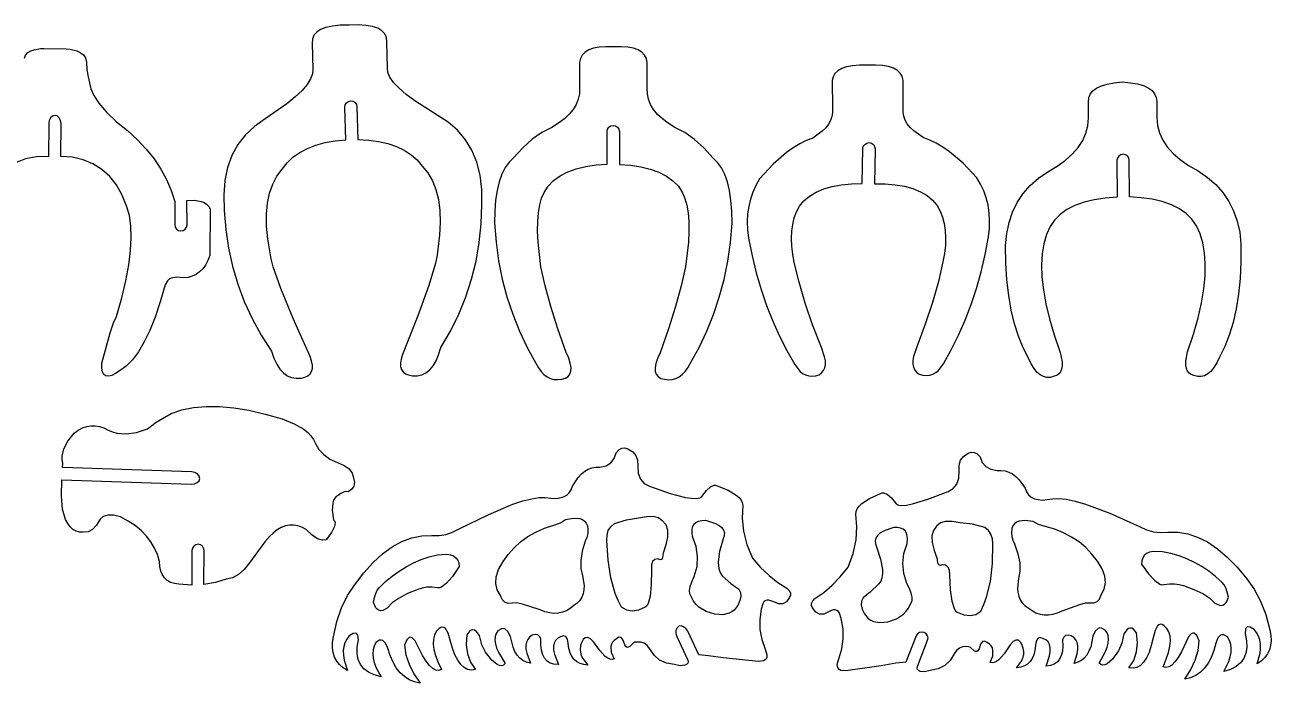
# Model space of a CAD drawing. Extents: x -2 to 290, y 2 to 291.
# Drawn here: x 114.1 to 290.3, y 196 to 289.1 of the extents above; entities that cross this region are included whole.
import ezdxf

# ---------------------------------------------------------------- set-up
doc = ezdxf.new("R2010")
doc.units = 0
doc.layers.add('IMPORT_-_LOGO_PADRAO', color=62, linetype='CONTINUOUS')

msp = doc.modelspace()

# ---------------------------------------------------------------- linework, layer by layer
at = {"layer": 'IMPORT_-_LOGO_PADRAO'}
for points in [[(159.48, 272.88), (159.34, 277.51), (159.4, 277.84), (159.59, 278.11), (159.87, 278.31), (160.2, 278.39), (160.53, 278.33), (160.8, 278.16), (160.99, 277.89), (161.07, 277.56), (161.22, 272.91), (162.71, 272.83), (164.11, 272.64), (165.43, 272.34), (166.64, 271.93), (167.73, 271.41), (168.72, 270.77), (169.57, 270.03), (170.29, 269.16), (171.09, 268.2), (171.74, 267.09), (172.24, 265.83), (172.59, 264.43), (172.79, 262.89), (172.85, 261.21), (172.75, 259.38), (172.51, 257.41), (172.42, 256.55), (172.17, 255.41), (171.22, 252.26), (169.66, 247.97), (167.49, 242.52), (167.31, 241.86), (167.22, 241.29), (167.24, 240.79), (167.37, 240.38), (167.6, 240.04), (167.93, 239.79), (168.37, 239.61), (168.91, 239.51), (169.6, 239.51), (170.24, 239.65), (170.83, 239.93), (171.36, 240.35), (171.83, 240.92), (172.25, 241.63), (172.62, 242.48), (172.92, 243.48), (174.28, 245.83), (175.46, 248.23), (176.45, 250.68), (177.27, 253.18), (177.9, 255.73), (178.36, 258.33), (178.64, 260.97), (178.73, 263.67), (178.71, 265.86), (178.47, 267.88), (178.01, 269.72), (177.33, 271.39), (176.43, 272.89), (175.3, 274.22), (173.96, 275.37), (172.39, 276.35), (169.24, 278.37), (168.01, 279.3), (167.02, 280.17), (166.26, 280.98), (165.74, 281.73), (165.45, 282.42), (165.39, 283.05), (165.31, 286.76), (165.25, 287.37), (165.02, 287.88), (164.61, 288.31), (164.03, 288.65), (163.28, 288.9), (162.35, 289.06), (161.25, 289.13), (159.97, 289.12), (158.7, 289.08), (157.6, 288.96), (156.68, 288.76), (155.94, 288.47), (155.38, 288.11), (154.99, 287.67), (154.78, 287.14), (154.74, 286.54), (154.82, 282.83), (154.79, 282.19), (154.53, 281.49), (154.04, 280.71), (153.31, 279.87), (152.36, 278.96), (151.18, 277.99), (148.12, 275.83), (146.59, 274.78), (145.3, 273.57), (144.23, 272.2), (143.39, 270.67), (142.78, 268.97), (142.4, 267.1), (142.25, 265.08), (142.32, 262.89), (142.53, 260.2), (142.92, 257.57), (143.49, 254.99), (144.23, 252.47), (145.15, 250.01), (146.25, 247.61), (147.53, 245.26), (148.99, 242.96), (149.34, 241.98), (149.74, 241.15), (150.19, 240.45), (150.68, 239.91), (151.23, 239.51), (151.83, 239.25), (152.48, 239.14), (153.17, 239.17), (153.71, 239.29), (154.14, 239.49), (154.46, 239.76), (154.67, 240.11), (154.78, 240.53), (154.78, 241.02), (154.67, 241.59), (154.46, 242.24), (152.06, 247.59), (150.32, 251.82), (149.23, 254.92), (148.94, 256.05), (148.8, 256.9), (148.48, 258.86), (148.31, 260.68), (148.29, 262.37), (148.43, 263.92), (148.72, 265.33), (149.16, 266.6), (149.76, 267.74), (150.52, 268.74), (151.2, 269.63), (152.03, 270.42), (152.99, 271.09), (154.08, 271.66), (155.28, 272.13), (156.58, 272.48), (157.99, 272.74)], [(196.44, 269.45), (196.42, 274.05), (196.49, 274.38), (196.69, 274.65), (196.98, 274.84), (197.31, 274.91), (197.64, 274.85), (197.91, 274.66), (198.09, 274.39), (198.16, 274.06), (198.18, 269.4), (199.74, 269.29), (201.2, 269.07), (202.54, 268.74), (203.76, 268.3), (204.83, 267.75), (205.74, 267.08), (206.5, 266.3), (207.08, 265.4), (207.43, 264.59), (207.7, 263.64), (207.88, 262.54), (207.98, 261.3), (207.99, 259.92), (207.92, 258.39), (207.52, 254.9), (206.91, 252.2), (206.11, 249.28), (205.11, 246.13), (203.91, 242.76), (203.56, 241.96), (203.32, 241.25), (203.22, 240.64), (203.23, 240.12), (203.37, 239.7), (203.63, 239.37), (204.02, 239.13), (204.52, 239), (205.09, 238.93), (205.63, 238.97), (206.13, 239.1), (206.6, 239.33), (207.04, 239.66), (207.45, 240.09), (207.83, 240.61), (208.18, 241.24), (209.42, 243.48), (210.52, 245.8), (211.48, 248.17), (212.29, 250.62), (212.96, 253.13), (213.48, 255.71), (213.86, 258.36), (214.1, 261.07), (214.06, 262.76), (213.94, 264.3), (213.73, 265.69), (213.43, 266.92), (213.06, 267.99), (212.59, 268.91), (212.05, 269.68), (211.41, 270.29), (210.11, 271.73), (208.78, 272.93), (207.41, 273.9), (206.02, 274.62), (205.07, 275.21), (204.24, 275.83), (203.55, 276.47), (202.99, 277.15), (202.57, 277.87), (202.28, 278.61), (202.12, 279.38), (202.1, 280.19), (202.1, 283.79), (201.98, 284.36), (201.73, 284.85), (201.34, 285.26), (200.81, 285.59), (200.14, 285.83), (199.34, 285.98), (198.4, 286.05), (197.33, 286.04), (196.25, 286.05), (195.31, 285.99), (194.51, 285.83), (193.84, 285.59), (193.31, 285.27), (192.92, 284.86), (192.66, 284.37), (192.55, 283.8), (192.54, 280.2), (192.52, 279.39), (192.36, 278.62), (192.07, 277.88), (191.64, 277.17), (191.08, 276.49), (190.39, 275.84), (189.56, 275.23), (188.6, 274.64), (187.21, 273.92), (185.85, 272.96), (184.51, 271.76), (183.2, 270.32), (182.57, 269.71), (182.02, 268.94), (181.56, 268.02), (181.18, 266.95), (180.88, 265.72), (180.67, 264.34), (180.54, 262.8), (180.5, 261.11), (180.73, 258.39), (181.1, 255.75), (181.62, 253.17), (182.28, 250.65), (183.09, 248.21), (184.04, 245.82), (185.13, 243.51), (186.37, 241.26), (186.72, 240.64), (187.1, 240.11), (187.51, 239.68), (187.95, 239.35), (188.42, 239.12), (188.92, 238.98), (189.46, 238.95), (190.02, 239.01), (190.53, 239.15), (190.92, 239.38), (191.18, 239.71), (191.32, 240.13), (191.33, 240.65), (191.23, 241.26), (191, 241.97), (190.65, 242.78), (189.46, 246.15), (188.46, 249.3), (187.66, 252.22), (187.06, 254.92), (186.67, 258.41), (186.61, 259.94), (186.62, 261.32), (186.72, 262.57), (186.9, 263.66), (187.17, 264.62), (187.52, 265.43), (188.11, 266.32), (188.87, 267.11), (189.79, 267.78), (190.86, 268.34), (192.07, 268.79), (193.41, 269.12), (194.87, 269.34)], [(234.22, 266.65), (235.74, 266.63), (237.15, 266.52), (238.46, 266.3), (239.65, 265.97), (240.72, 265.54), (241.65, 265), (242.44, 264.35), (243.07, 263.59), (243.5, 262.8), (243.83, 261.94), (244.07, 261.03), (244.22, 260.06), (244.27, 259.03), (244.24, 257.95), (244.12, 256.81), (243.9, 255.62), (243.25, 252.82), (242.41, 249.88), (241.4, 246.8), (240.2, 243.57), (239.74, 242.24), (239.65, 241.67), (239.65, 241.15), (239.74, 240.7), (239.92, 240.31), (240.19, 239.97), (240.55, 239.7), (241.07, 239.56), (241.56, 239.52), (242.03, 239.57), (242.47, 239.71), (242.88, 239.94), (243.27, 240.26), (243.98, 241.18), (245.08, 243.17), (246.1, 245.23), (247.03, 247.36), (247.87, 249.57), (248.62, 251.85), (249.28, 254.21), (249.86, 256.64), (250.35, 259.14), (250.47, 260.32), (250.5, 261.46), (250.43, 262.57), (250.27, 263.63), (250.01, 264.66), (249.66, 265.64), (249.21, 266.59), (248.67, 267.5), (246.74, 269.56), (244.83, 271.19), (243.89, 271.85), (242.96, 272.4), (242.03, 272.85), (241.11, 273.19), (239.77, 274.14), (239.26, 274.64), (238.85, 275.15), (238.55, 275.67), (238.36, 276.21), (238.27, 276.77), (238.28, 277.34), (238.26, 281.33), (238.14, 281.87), (237.87, 282.32), (237.46, 282.7), (236.9, 283.01), (236.21, 283.23), (235.36, 283.38), (234.38, 283.45), (233.25, 283.44), (232.12, 283.44), (231.13, 283.36), (230.29, 283.2), (229.6, 282.97), (229.05, 282.66), (228.64, 282.28), (228.38, 281.81), (228.26, 281.28), (228.28, 277.29), (228.3, 276.72), (228.21, 276.16), (228.02, 275.62), (227.73, 275.09), (227.33, 274.58), (226.82, 274.08), (225.49, 273.11), (224.58, 272.76), (223.65, 272.3), (222.73, 271.74), (221.79, 271.07), (219.9, 269.42), (217.99, 267.34), (217.46, 266.43), (217.02, 265.48), (216.68, 264.49), (216.44, 263.46), (216.28, 262.39), (216.23, 261.29), (216.27, 260.14), (216.4, 258.96), (216.92, 256.47), (217.52, 254.04), (218.21, 251.69), (218.98, 249.42), (219.84, 247.22), (220.79, 245.1), (221.83, 243.05), (222.96, 241.07), (223.67, 240.16), (224.07, 239.84), (224.48, 239.62), (224.92, 239.48), (225.39, 239.44), (225.88, 239.49), (226.39, 239.63), (226.75, 239.9), (227.02, 240.24), (227.2, 240.64), (227.28, 241.09), (227.28, 241.61), (227.18, 242.18), (226.71, 243.5), (225.48, 246.72), (224.43, 249.79), (223.57, 252.72), (222.88, 255.51), (222.66, 256.7), (222.52, 257.84), (222.48, 258.92), (222.52, 259.95), (222.66, 260.92), (222.89, 261.83), (223.21, 262.69), (223.63, 263.49), (224.25, 264.26), (225.04, 264.92), (225.97, 265.47), (227.04, 265.92), (228.24, 266.27), (229.55, 266.51), (230.97, 266.65), (232.48, 266.68), (232.57, 271.64), (232.64, 271.97), (232.85, 272.23), (233.14, 272.41), (233.47, 272.48), (233.8, 272.41), (234.06, 272.22), (234.24, 271.94), (234.31, 271.61)], [(268.51, 264.75), (266.83, 264.63), (265.27, 264.4), (263.85, 264.06), (262.56, 263.6), (261.42, 263.02), (260.45, 262.33), (259.65, 261.53), (259.04, 260.6), (258.52, 259.46), (258.14, 258.18), (257.91, 256.76), (257.83, 255.2), (257.89, 253.5), (258.09, 251.66), (258.44, 249.68), (258.94, 247.57), (259.63, 245.27), (260.48, 242.8), (260.73, 241.45), (260.74, 240.9), (260.66, 240.44), (260.52, 240.06), (260.29, 239.76), (259.98, 239.55), (259.6, 239.42), (259.08, 239.27), (258.58, 239.26), (258.1, 239.38), (257.63, 239.64), (257.19, 240.02), (256.77, 240.54), (256.37, 241.2), (255.99, 241.99), (255.22, 243.46), (254.56, 245.08), (253.99, 246.85), (253.54, 248.77), (253.19, 250.84), (252.94, 253.05), (252.79, 255.42), (252.76, 257.93), (252.92, 259.61), (253.25, 261.18), (253.75, 262.65), (254.41, 264.01), (255.24, 265.26), (256.23, 266.4), (257.39, 267.43), (258.71, 268.36), (260.06, 269.15), (261.22, 269.99), (262.21, 270.88), (263.02, 271.81), (263.65, 272.78), (264.1, 273.8), (264.37, 274.87), (264.46, 275.98), (264.45, 278.22), (264.51, 278.82), (264.72, 279.35), (265.09, 279.81), (265.61, 280.2), (266.29, 280.52), (267.13, 280.77), (268.12, 280.95), (269.26, 281.06), (270.41, 280.96), (271.4, 280.79), (272.24, 280.55), (272.92, 280.24), (273.45, 279.85), (273.82, 279.4), (274.04, 278.87), (274.11, 278.28), (274.12, 276.03), (274.23, 274.92), (274.51, 273.86), (274.97, 272.85), (275.61, 271.88), (276.43, 270.96), (277.42, 270.08), (278.6, 269.26), (279.95, 268.48), (281.29, 267.56), (282.46, 266.54), (283.46, 265.41), (284.31, 264.17), (284.98, 262.82), (285.49, 261.36), (285.84, 259.79), (286.02, 258.11), (286.01, 255.6), (285.9, 253.24), (285.67, 251.02), (285.35, 248.95), (284.91, 247.03), (284.37, 245.25), (283.72, 243.62), (282.97, 242.14), (282.6, 241.34), (282.2, 240.68), (281.79, 240.16), (281.35, 239.77), (280.89, 239.51), (280.41, 239.38), (279.91, 239.39), (279.38, 239.53), (279, 239.66), (278.69, 239.86), (278.46, 240.16), (278.31, 240.54), (278.23, 241), (278.23, 241.55), (278.47, 242.9), (279.3, 245.38), (279.96, 247.68), (280.43, 249.81), (280.76, 251.79), (280.94, 253.63), (280.98, 255.33), (280.88, 256.89), (280.64, 258.31), (280.25, 259.58), (279.72, 260.72), (279.09, 261.64), (278.29, 262.44), (277.32, 263.12), (276.19, 263.69), (274.9, 264.14), (273.48, 264.47), (271.93, 264.69), (270.25, 264.79), (270.23, 269.98), (270.15, 270.31), (269.97, 270.59), (269.7, 270.77), (269.38, 270.84), (269.04, 270.76), (268.76, 270.58), (268.56, 270.3), (268.49, 269.98)], [(119.35, 224.79), (137.66, 224.16), (138.12, 224.21), (138.5, 224.38), (138.76, 224.64), (138.86, 224.97), (138.77, 225.3), (138.52, 225.6), (138.16, 225.81), (137.71, 225.89), (119.44, 226.54), (119.48, 227.11), (119.4, 227.61), (119.41, 228.12), (119.65, 229.17), (120.2, 230.26), (121.08, 231.39), (121.67, 231.8), (122.27, 232.11), (122.87, 232.32), (123.47, 232.42), (124.07, 232.42), (124.68, 232.32), (125.29, 232.11), (125.9, 231.8), (126.5, 231.56), (127.13, 231.39), (128.46, 231.29), (129.9, 231.49), (131.45, 231.99), (132.68, 232.92), (134.82, 234.18), (136.34, 234.68), (137.98, 235.01), (139.75, 235.16), (141.64, 235.15), (143.66, 234.96), (145.81, 234.61), (148.08, 234.08), (150.48, 233.39), (152.2, 232.72), (153.56, 231.92), (154.11, 231.47), (154.56, 230.99), (154.93, 230.48), (155.2, 229.93), (155.69, 229.07), (156.37, 228.34), (157.24, 227.72), (158.32, 227.22), (159.26, 226.82), (159.96, 226.32), (160.4, 225.74), (160.6, 225.07), (160.72, 224.44), (160.63, 223.9), (160.33, 223.45), (159.81, 223.1), (159.51, 223.13), (159.17, 223.05), (158.81, 222.86), (158.42, 222.54), (158.15, 222.41), (157.93, 222.19), (157.77, 221.89), (157.65, 221.5), (157.59, 220.48), (157.75, 219.13), (157.91, 218.97), (157.99, 218.75), (157.9, 218.15), (157.48, 217.33), (156.72, 216.3), (156.18, 216.22), (155.52, 216.43), (154.76, 216.94), (153.89, 217.73), (153.3, 218.06), (152.72, 218.27), (152.13, 218.38), (151.54, 218.37), (150.96, 218.25), (150.38, 218.02), (149.8, 217.68), (149.22, 217.23), (148.75, 216.82), (148.04, 215.99), (145.9, 213.02), (145.13, 212.08), (144.32, 211.38), (143.47, 210.93), (142.59, 210.72), (141.09, 210.23), (139.45, 209.95), (139.46, 214.78), (139.4, 215.11), (139.22, 215.39), (138.96, 215.58), (138.63, 215.66), (138.3, 215.59), (138.01, 215.39), (137.81, 215.12), (137.73, 214.79), (137.73, 209.89), (135.88, 210.02), (135.27, 210.1), (134.73, 210.27), (134.27, 210.53), (133.89, 210.89), (133.59, 211.33), (133.37, 211.87), (133.22, 212.5), (133.16, 213.21), (132.87, 214.2), (132.46, 215.13), (131.95, 216), (131.32, 216.82), (130.58, 217.59), (129.72, 218.3), (128.75, 218.95), (127.67, 219.56), (126.67, 219.76), (125.85, 219.77), (125.22, 219.58), (124.79, 219.2), (124.26, 218.36), (123.69, 217.77), (123.06, 217.43), (122.39, 217.35), (121.86, 217.39), (121.37, 217.52), (120.93, 217.77), (120.54, 218.13), (120.2, 218.59), (119.9, 219.16), (119.45, 220.63), (119.33, 222.45)], [(159.72, 197.81), (159.11, 198.2), (158.61, 198.64), (158.21, 199.14), (157.91, 199.71), (157.72, 200.33), (157.63, 201.01), (157.64, 201.75), (157.76, 202.55), (158.24, 204.72), (158.9, 206.66), (159.72, 208.39), (160.72, 209.89), (162.03, 211.6), (163.36, 213.07), (164.7, 214.3), (166.06, 215.3), (167.43, 216.05), (168.82, 216.58), (170.22, 216.86), (171.64, 216.91), (172.67, 216.9), (173.66, 217.05), (174.6, 217.36), (175.5, 217.82), (179.69, 219.89), (183.11, 221.32), (184.54, 221.79), (185.78, 222.11), (186.83, 222.27), (187.69, 222.27), (188.47, 222.16), (189.16, 222.14), (189.76, 222.21), (190.28, 222.37), (190.72, 222.62), (191.07, 222.95), (191.34, 223.38), (191.52, 223.89), (192.34, 225.12), (192.79, 225.6), (193.26, 225.98), (193.76, 226.26), (194.28, 226.45), (194.83, 226.55), (195.4, 226.55), (196.29, 226.76), (196.97, 227.17), (197.45, 227.78), (197.72, 228.6), (198.11, 229.01), (198.52, 229.25), (198.93, 229.29), (199.37, 229.16), (200.05, 228.74), (200.5, 228.2), (200.74, 227.54), (200.75, 226.76), (200.84, 225.7), (201.16, 224.86), (201.68, 224.25), (202.43, 223.87), (205.33, 222.86), (207.53, 222.29), (208.37, 222.16), (209.04, 222.13), (209.53, 222.22), (209.84, 222.41), (210.48, 223.26), (211.04, 223.8), (211.55, 224.02), (211.77, 224.01), (211.98, 223.92), (213.56, 223.29), (214.68, 222.62), (215.08, 222.27), (215.37, 221.91), (215.54, 221.55), (215.6, 221.17), (215.5, 219.37), (215.7, 217.52), (216.19, 215.63), (216.97, 213.69), (218.13, 212.37), (219.33, 211.23), (220.56, 210.26), (221.82, 209.46), (222.15, 209.12), (222.33, 208.79), (222.35, 208.47), (222.21, 208.15), (221.77, 207.53), (221.26, 207.22), (220.66, 207.21), (219.99, 207.51), (219.31, 207.76), (219.03, 207.75), (218.78, 207.67), (218.58, 207.5), (218.42, 207.24), (218.22, 206.48), (218.02, 205.03), (218.04, 203.6), (218.3, 202.19), (218.78, 200.8), (219.02, 200.02), (219.02, 199.72), (218.94, 199.48), (218.79, 199.29), (218.55, 199.16), (217.84, 199.08), (212.85, 199.58), (210.77, 199.87), (209.39, 200.04), (207.84, 203.36), (207.58, 203.73), (207.25, 204), (206.9, 204.11), (206.57, 204.05), (206.31, 203.82), (206.16, 203.46), (206.14, 203.04), (206.27, 202.6), (207.83, 199.26), (207.88, 199.03), (207.82, 198.84), (207.66, 198.67), (207.43, 198.56), (206.78, 198.47), (205.96, 198.64), (204.81, 198.84), (203.84, 199.28), (203.06, 199.96), (202.47, 200.86), (202.09, 201.34), (201.67, 201.67), (201.19, 201.83), (200.66, 201.83), (200.37, 201.8), (200.1, 201.69), (199.62, 201.21), (199.43, 201.08), (199.26, 201.07), (199.09, 201.19), (198.92, 201.43), (198.68, 202.09), (198.41, 202.45), (198.1, 202.51), (197.75, 202.28), (197.43, 202.06), (197.2, 201.81), (197.04, 201.52), (196.95, 201.18), (197.02, 200.4), (197.41, 199.45), (197.13, 199.38), (196.84, 199.41), (196.51, 199.55), (196.16, 199.79), (195.39, 200.61), (194.51, 201.86), (194.06, 202.28), (193.66, 202.47), (193.32, 202.44), (193.03, 202.18), (192.8, 201.73), (192.66, 201.28), (192.61, 200.84), (192.65, 200.38), (192.78, 199.93), (193, 199.48), (193.72, 198.57), (193.12, 198.64), (192.6, 198.79), (192.14, 199.04), (191.76, 199.37), (191.45, 199.8), (191.21, 200.31), (191.04, 200.92), (190.95, 201.61), (190.81, 202.23), (190.58, 202.59), (190.25, 202.7), (189.84, 202.56), (189.44, 202.35), (189.14, 202.05), (188.95, 201.68), (188.86, 201.23), (188.87, 200.7), (188.99, 200.09), (189.54, 198.64), (188.92, 198.69), (188.39, 198.85), (187.95, 199.13), (187.6, 199.53), (187.34, 200.04), (187.16, 200.67), (187.07, 201.41), (187.07, 202.27), (186.88, 202.63), (186.62, 202.84), (186.27, 202.89), (185.85, 202.79), (185.48, 202.52), (185.21, 202.19), (185.03, 201.8), (184.95, 201.34), (184.96, 200.82), (185.07, 200.23), (185.58, 198.86), (185.03, 199), (184.54, 199.23), (184.11, 199.56), (183.73, 199.98), (183.41, 200.5), (183.15, 201.11), (182.79, 202.61), (182.41, 203.31), (181.98, 203.68), (181.75, 203.74), (181.51, 203.71), (181, 203.4), (180.74, 203.03), (180.6, 202.6), (180.56, 202.11), (180.64, 201.57), (180.82, 200.96), (181.11, 200.3), (182.03, 198.79), (181.8, 198.57), (181.53, 198.47), (181.24, 198.49), (180.9, 198.63), (180.14, 199.27), (179.24, 200.4), (178.74, 201.45), (178.4, 202.77), (177.92, 203.35), (177.68, 203.5), (177.45, 203.56), (177.23, 203.52), (177.01, 203.39), (176.59, 202.86), (176.5, 201.44), (176.68, 200.14), (177.13, 198.97), (177.85, 197.92), (177.27, 197.85), (176.72, 197.95), (176.21, 198.22), (175.75, 198.65), (175.32, 199.25), (174.93, 200.02), (174.58, 200.96), (174.27, 202.07), (173.96, 203.1), (173.59, 203.72), (173.38, 203.87), (173.16, 203.93), (172.93, 203.88), (172.69, 203.73), (172.29, 203.32), (172.02, 202.81), (171.87, 202.22), (171.85, 201.54), (171.95, 200.77), (172.18, 199.9), (172.53, 198.95), (173.01, 197.92), (172.62, 197.8), (172.22, 197.86), (171.79, 198.1), (171.34, 198.52), (170.86, 199.12), (170.36, 199.9), (169.29, 201.98), (168.86, 202.43), (168.65, 202.5), (168.46, 202.47), (168.1, 202.12), (167.78, 201.38), (167.99, 200.02), (168.43, 198.68), (169.12, 197.35), (170.03, 196.02), (169.21, 196.19), (168.46, 196.5), (167.78, 196.93), (167.17, 197.48), (166.63, 198.16), (166.17, 198.97), (165.77, 199.91), (165.45, 200.97), (165.12, 201.67), (164.72, 202.04), (164.5, 202.1), (164.26, 202.07), (163.74, 201.76), (163.5, 201.25), (163.35, 200.71), (163.3, 200.14), (163.35, 199.55), (163.49, 198.93), (163.72, 198.28), (164.48, 196.9), (163.51, 197.17), (162.71, 197.55), (162.06, 198.03), (161.58, 198.64), (161.26, 199.35), (161.1, 200.17), (161.1, 201.11), (161.27, 202.16), (161.18, 202.78), (161.08, 202.96), (160.94, 203.07), (160.53, 203.04), (159.96, 202.7), (159.63, 202.23), (159.38, 201.73), (159.22, 201.18), (159.14, 200.59), (159.16, 199.96), (159.26, 199.28)], [(238.67, 198.99), (237.22, 198.83), (235.15, 198.47), (230.18, 197.77), (229.47, 197.82), (229.23, 197.94), (229.07, 198.12), (228.98, 198.36), (228.97, 198.66), (229.18, 199.45), (229.61, 200.86), (229.81, 202.28), (229.78, 203.71), (229.52, 205.15), (229.29, 205.9), (229.12, 206.15), (228.91, 206.31), (228.67, 206.39), (228.38, 206.38), (227.71, 206.11), (227.05, 205.78), (226.46, 205.77), (225.93, 206.06), (225.46, 206.66), (225.31, 206.98), (225.32, 207.3), (225.49, 207.64), (225.81, 207.99), (227.04, 208.83), (228.23, 209.85), (229.38, 211.04), (230.49, 212.4), (231.2, 214.37), (231.61, 216.28), (231.74, 218.13), (231.57, 219.93), (231.62, 220.31), (231.78, 220.68), (232.05, 221.05), (232.43, 221.41), (233.53, 222.13), (235.08, 222.82), (235.29, 222.92), (235.51, 222.93), (236.02, 222.73), (236.61, 222.22), (237.28, 221.39), (237.6, 221.21), (238.09, 221.15), (238.75, 221.19), (239.59, 221.36), (241.77, 222.02), (244.63, 223.14), (245.36, 223.55), (245.86, 224.18), (246.14, 225.03), (246.2, 226.09), (246.18, 226.87), (246.38, 227.54), (246.82, 228.09), (247.48, 228.54), (247.91, 228.69), (248.33, 228.66), (248.74, 228.44), (249.15, 228.04), (249.45, 227.24), (249.95, 226.64), (250.65, 226.26), (251.54, 226.09), (252.12, 226.11), (252.67, 226.03), (253.2, 225.86), (253.71, 225.6), (254.19, 225.24), (254.66, 224.78), (255.53, 223.58), (255.73, 223.07), (256.01, 222.66), (256.38, 222.34), (256.82, 222.11), (257.35, 221.97), (257.96, 221.92), (258.65, 221.97), (259.42, 222.11), (260.28, 222.14), (261.33, 222.02), (262.58, 221.75), (264.03, 221.33), (267.51, 220.04), (271.77, 218.13), (272.69, 217.7), (273.64, 217.43), (274.64, 217.32), (275.67, 217.37), (277.08, 217.38), (278.49, 217.15), (279.9, 216.68), (281.3, 215.98), (282.69, 215.03), (284.08, 213.85), (285.47, 212.44), (286.84, 210.78), (287.9, 209.32), (288.79, 207.63), (289.52, 205.71), (290.09, 203.56), (290.23, 202.76), (290.28, 202.02), (290.22, 201.34), (290.05, 200.71), (289.77, 200.14), (289.39, 199.62), (288.91, 199.16), (288.31, 198.75), (288.72, 200.24), (288.79, 200.92), (288.78, 201.55), (288.68, 202.13), (288.5, 202.68), (288.23, 203.17), (287.88, 203.62), (287.3, 203.95), (286.89, 203.96), (286.75, 203.84), (286.66, 203.65), (286.6, 203.04), (286.8, 201.99), (286.84, 201.06), (286.71, 200.23), (286.42, 199.5), (285.96, 198.88), (285.34, 198.37), (284.55, 197.96), (283.59, 197.66), (284.29, 199.06), (284.5, 199.72), (284.62, 200.34), (284.64, 200.94), (284.57, 201.5), (284.4, 202.03), (284.14, 202.54), (283.61, 202.83), (283.37, 202.85), (283.15, 202.78), (282.77, 202.4), (282.47, 201.68), (282.18, 200.61), (281.83, 199.66), (281.39, 198.83), (280.88, 198.13), (280.29, 197.55), (279.63, 197.1), (278.89, 196.77), (278.08, 196.56), (278.94, 197.92), (279.57, 199.28), (279.96, 200.64), (280.12, 202), (279.77, 202.73), (279.4, 203.07), (279.2, 203.09), (279, 203.01), (278.59, 202.55), (277.6, 200.42), (277.13, 199.63), (276.68, 199.01), (276.24, 198.57), (275.82, 198.32), (275.42, 198.24), (275.03, 198.34), (275.47, 199.4), (275.78, 200.36), (275.98, 201.23), (276.05, 202), (276, 202.68), (275.83, 203.27), (275.54, 203.76), (275.13, 204.16), (274.87, 204.3), (274.64, 204.34), (274.42, 204.28), (274.23, 204.11), (273.88, 203.48), (273.61, 202.44), (273.34, 201.32), (273.03, 200.37), (272.67, 199.58), (272.26, 198.97), (271.81, 198.51), (271.32, 198.23), (270.78, 198.11), (270.19, 198.16), (270.87, 199.23), (271.27, 200.42), (271.4, 201.73), (271.26, 203.14), (270.82, 203.66), (270.6, 203.78), (270.37, 203.8), (270.14, 203.74), (269.92, 203.58), (269.45, 202.98), (269.17, 201.65), (268.71, 200.58), (267.85, 199.42), (267.11, 198.75), (266.78, 198.59), (266.49, 198.56), (266.22, 198.65), (265.98, 198.86), (266.84, 200.4), (267.11, 201.08), (267.27, 201.69), (267.32, 202.24), (267.26, 202.73), (267.1, 203.15), (266.84, 203.51), (266.31, 203.8), (266.07, 203.82), (265.84, 203.75), (265.43, 203.37), (265.07, 202.65), (264.78, 201.14), (264.54, 200.52), (264.24, 199.99), (263.88, 199.55), (263.46, 199.21), (262.97, 198.96), (262.43, 198.8), (262.88, 200.18), (262.97, 200.78), (262.96, 201.3), (262.87, 201.75), (262.67, 202.14), (262.39, 202.46), (262.01, 202.71), (261.58, 202.8), (261.24, 202.73), (260.98, 202.52), (260.81, 202.15), (260.84, 201.29), (260.78, 200.54), (260.63, 199.91), (260.39, 199.39), (260.05, 198.98), (259.62, 198.68), (259.1, 198.5), (258.48, 198.42), (258.97, 199.89), (259.07, 200.51), (259.06, 201.03), (258.96, 201.48), (258.75, 201.85), (258.44, 202.13), (258.03, 202.33), (257.61, 202.46), (257.29, 202.33), (257.08, 201.96), (256.96, 201.34), (256.89, 200.64), (256.75, 200.03), (256.53, 199.51), (256.24, 199.07), (255.87, 198.72), (255.42, 198.46), (254.9, 198.28), (254.3, 198.19), (254.99, 199.13), (255.19, 199.59), (255.31, 200.05), (255.33, 200.5), (255.26, 200.95), (255.11, 201.39), (254.86, 201.83), (254.56, 202.07), (254.21, 202.09), (253.82, 201.88), (253.39, 201.45), (252.56, 200.17), (251.82, 199.32), (251.48, 199.06), (251.16, 198.91), (250.86, 198.87), (250.59, 198.93), (250.93, 199.89), (250.97, 200.68), (250.88, 201.01), (250.71, 201.3), (250.46, 201.54), (250.14, 201.74), (249.78, 201.96), (249.47, 201.88), (249.21, 201.51), (249, 200.85), (248.84, 200.6), (248.68, 200.48), (248.5, 200.48), (248.31, 200.6), (247.81, 201.06), (247.54, 201.16), (247.25, 201.18), (246.72, 201.16), (246.25, 200.98), (245.83, 200.64), (245.48, 200.14), (244.92, 199.22), (244.17, 198.51), (243.22, 198.04), (242.07, 197.79), (241.28, 197.6), (240.67, 197.67), (240.45, 197.78), (240.32, 197.95), (240.26, 198.15), (240.3, 198.38), (241.73, 202.07), (241.79, 202.4), (241.72, 202.72), (241.53, 202.99), (241.26, 203.17), (240.92, 203.23), (240.58, 203.16), (240.3, 202.98), (240.11, 202.7)], [(181.09, 212.08), (181.72, 213.21), (182.46, 214.23), (183.28, 215.16), (184.21, 216), (185.23, 216.74), (186.36, 217.38), (187.57, 217.93), (188.89, 218.38), (189.85, 218.7), (190.56, 219.15), (191.69, 219.36), (192.58, 219.29), (192.94, 219.14), (193.23, 218.93), (193.47, 218.65), (193.65, 218.29), (193.72, 217.73), (193.69, 217.17), (193.56, 216.63), (193.33, 216.11), (192.9, 214.67), (192.7, 213.37), (192.72, 212.21), (192.97, 211.19), (193.17, 209.83), (193.14, 209.22), (193.03, 208.67), (192.84, 208.17), (192.56, 207.72), (192.2, 207.33), (191.75, 206.98), (191.22, 206.57), (190.68, 206.25), (190.11, 206.03), (189.53, 205.9), (188.92, 205.88), (188.29, 205.95), (187.65, 206.11), (186.98, 206.38), (184.46, 207.19), (183.62, 207.35), (183.05, 207.34), (182.45, 207.3), (181.97, 207.47), (181.61, 207.83), (181.35, 208.39), (180.91, 209.2), (180.71, 210.09), (180.77, 211.05)], [(196.39, 216.19), (196.42, 216.95), (196.6, 217.59), (196.95, 218.14), (197.46, 218.58), (199.17, 219.1), (200.89, 219.38), (202.01, 219.61), (202.94, 219.63), (203.68, 219.44), (204.23, 219.04), (204.72, 218.45), (204.96, 217.68), (204.97, 216.72), (204.73, 215.58), (204.35, 214.41), (204.33, 214.12), (204.26, 213.74), (204.12, 213.52), (203.91, 213.47), (203.61, 213.58), (203.17, 213.51), (202.87, 213.23), (202.71, 212.74), (202.69, 212.05), (202.67, 209.92), (202.51, 208.33), (202.23, 207.27), (202.04, 206.94), (201.81, 206.74), (200.87, 206.32), (200, 206.19), (199.2, 206.33), (198.46, 206.76), (198, 207.69), (197.59, 208.7), (196.96, 210.91), (196.56, 213.41)], [(208.52, 216.75), (208.43, 217.31), (208.43, 217.79), (208.53, 218.19), (208.71, 218.51), (208.98, 218.76), (209.35, 218.94), (209.8, 219.03), (210.35, 219.05), (211.77, 218.6), (212.28, 218.32), (212.65, 218.01), (212.9, 217.67), (213.01, 217.29), (212.99, 216.88), (212.83, 216.44), (212.33, 214.65), (212.14, 213.18), (212.16, 212.57), (212.26, 212.03), (212.44, 211.57), (212.7, 211.19), (213.94, 210.09), (215.03, 209.29), (215.28, 208.83), (215.34, 208.3), (215.21, 207.69), (214.9, 207.01), (214.39, 206.33), (214.06, 206.08), (213.68, 205.89), (212.77, 205.69), (211.66, 205.75), (210.42, 206.15), (209.41, 206.77), (209, 207.16), (208.65, 207.6), (208.12, 208.64), (208.09, 209.11), (208.18, 209.68), (208.39, 210.34), (208.74, 211.1), (209.14, 212.52), (209.23, 213.93), (209.03, 215.35)], [(250.96, 215.7), (250.9, 216.45), (250.69, 217.09), (250.32, 217.62), (249.8, 218.04), (248.06, 218.49), (246.34, 218.71), (245.21, 218.9), (244.28, 218.88), (243.55, 218.67), (243.01, 218.24), (242.55, 217.63), (242.34, 216.85), (242.37, 215.89), (242.64, 214.77), (243.07, 213.61), (243.1, 213.32), (243.18, 212.94), (243.33, 212.73), (243.55, 212.69), (243.84, 212.81), (244.28, 212.75), (244.59, 212.48), (244.77, 212), (244.82, 211.31), (244.93, 209.19), (245.14, 207.6), (245.47, 206.55), (245.67, 206.23), (245.9, 206.04), (246.86, 205.66), (247.74, 205.56), (248.54, 205.74), (249.25, 206.19), (249.68, 207.14), (250.05, 208.16), (250.6, 210.4), (250.9, 212.92)], [(266.41, 212.18), (265.73, 213.28), (264.96, 214.28), (264.09, 215.18), (263.14, 215.98), (262.08, 216.68), (260.94, 217.28), (259.7, 217.78), (258.37, 218.18), (257.39, 218.46), (256.67, 218.87), (255.53, 219.04), (254.65, 218.94), (254.29, 218.78), (254.01, 218.56), (253.78, 218.26), (253.62, 217.9), (253.57, 217.33), (253.62, 216.78), (253.77, 216.25), (254.01, 215.73), (254.5, 214.31), (254.76, 213.02), (254.78, 211.86), (254.57, 210.83), (254.42, 209.46), (254.47, 208.86), (254.61, 208.31), (254.82, 207.82), (255.11, 207.38), (255.49, 207), (255.95, 206.67), (256.49, 206.28), (257.05, 205.98), (257.62, 205.78), (258.21, 205.68), (258.82, 205.68), (259.44, 205.77), (260.09, 205.96), (260.74, 206.25), (263.23, 207.16), (264.07, 207.35), (264.63, 207.37), (265.23, 207.35), (265.7, 207.54), (266.05, 207.91), (266.28, 208.49), (266.7, 209.31), (266.86, 210.2), (266.76, 211.16)], [(238.82, 215.79), (238.89, 216.35), (238.86, 216.82), (238.75, 217.22), (238.56, 217.54), (238.28, 217.78), (237.9, 217.94), (237.45, 218.02), (236.9, 218.02), (235.5, 217.51), (235, 217.21), (234.64, 216.88), (234.41, 216.53), (234.31, 216.15), (234.35, 215.74), (234.52, 215.31), (235.09, 213.54), (235.34, 212.08), (235.34, 211.46), (235.26, 210.92), (235.1, 210.46), (234.86, 210.07), (233.66, 208.92), (232.6, 208.08), (232.37, 207.61), (232.33, 207.07), (232.48, 206.48), (232.82, 205.81), (233.35, 205.15), (233.69, 204.91), (234.08, 204.73), (234.99, 204.57), (236.1, 204.67), (237.33, 205.12), (238.31, 205.78), (238.7, 206.18), (239.04, 206.64), (239.53, 207.7), (239.55, 208.17), (239.43, 208.73), (239.19, 209.38), (238.81, 210.13), (238.36, 211.53), (238.21, 212.94), (238.36, 214.36)], [(164.23, 209.51), (165.12, 210.37), (166.05, 211.15), (167.02, 211.86), (168.02, 212.48), (169.07, 213.02), (170.16, 213.49), (171.29, 213.87), (172.45, 214.17), (173.79, 214.26), (174.31, 214.17), (174.74, 214.01), (175.07, 213.76), (175.31, 213.43), (175.45, 213.01), (175.5, 212.52), (174.56, 211.12), (173.73, 210.15), (173.03, 209.61), (172.73, 209.51), (172.45, 209.51), (171.67, 209.59), (170.95, 209.57), (170.3, 209.47), (169.7, 209.28), (168.24, 208.68), (167.03, 208.03), (166.07, 207.35), (165.36, 206.63), (164.71, 206.3), (164.42, 206.26), (164.17, 206.32), (163.94, 206.46), (163.73, 206.68), (163.41, 207.4), (163.54, 208.12), (163.72, 208.71), (163.95, 209.18)], [(283.35, 210.26), (282.43, 211.09), (281.47, 211.84), (280.48, 212.5), (279.45, 213.09), (278.38, 213.59), (277.27, 214.01), (276.13, 214.35), (274.95, 214.61), (273.62, 214.64), (273.1, 214.53), (272.67, 214.35), (272.35, 214.09), (272.13, 213.75), (272, 213.33), (271.98, 212.83), (272.97, 211.47), (273.83, 210.53), (274.55, 210.03), (274.86, 209.93), (275.14, 209.95), (275.91, 210.05), (276.63, 210.07), (277.29, 209.99), (277.89, 209.82), (279.38, 209.27), (280.61, 208.68), (281.6, 208.04), (282.34, 207.34), (283, 207.04), (283.29, 207.01), (283.54, 207.08), (283.76, 207.22), (283.96, 207.46), (284.25, 208.19), (284.09, 208.9), (283.89, 209.49), (283.65, 209.94)]]:
    msp.add_lwpolyline(points, close=True, dxfattribs=at)
msp.add_lwpolyline([(114.07, 284.41), (114.22, 284.87), (114.54, 285.22), (114.96, 285.47), (115.44, 285.63), (116.34, 285.78), (116.83, 285.79), (119.96, 285.77), (120.52, 285.72), (121.48, 285.48), (121.97, 285.24), (122.4, 284.91), (122.72, 284.46), (122.86, 283.87), (122.9, 282.78), (123.06, 281.78), (123.48, 280.07), (123.86, 279.13), (124.59, 278.04), (125.67, 276.81), (127.1, 275.44), (128.62, 274.2), (130.01, 272.91), (131.27, 271.57), (132.39, 270.18), (133.36, 268.74), (134.17, 267.26), (134.83, 265.73), (135.31, 264.15), (135.32, 260.84), (135.39, 260.51), (135.57, 260.24), (135.84, 260.05), (136.16, 259.98), (136.5, 260.06), (136.79, 260.24), (136.98, 260.51), (137.06, 260.84), (137.05, 264.27), (138.12, 264.33), (139.07, 264.16), (139.47, 263.99), (139.83, 263.76), (140.12, 263.46), (140.34, 263.1), (140.3, 256.53), (140, 255.8), (139.66, 255.16), (139.27, 254.62), (138.82, 254.18), (138.33, 253.83), (137.8, 253.57), (137.21, 253.41), (136.57, 253.35), (135.59, 253.44), (134.83, 253.31), (134.53, 253.15), (134.29, 252.94), (133.98, 252.36), (133.28, 249.96), (132.55, 247.81), (131.79, 245.92), (131.01, 244.28), (130.2, 242.9), (129.36, 241.76), (128.5, 240.88), (127.61, 240.26), (126.96, 239.82), (126.41, 239.55), (125.95, 239.44), (125.58, 239.48), (125.3, 239.69), (125.12, 240.06), (125.03, 240.59), (125.03, 241.29), (126.18, 245.55), (126.67, 246.97), (127.09, 247.9), (127.82, 250.53), (128.39, 252.95), (128.81, 255.18), (129.07, 257.22), (129.17, 259.06), (129.12, 260.7), (128.91, 262.15), (128.54, 263.41), (127.91, 265.06), (127.1, 266.49), (126.14, 267.7), (125.02, 268.7), (123.76, 269.48), (122.37, 270.05), (120.86, 270.4), (119.23, 270.53), (119.25, 275.17), (119.18, 275.62), (118.99, 276), (118.72, 276.25), (118.4, 276.34), (118.06, 276.24), (117.78, 275.98), (117.58, 275.6), (117.51, 275.15), (117.49, 270.51), (115.79, 270.47), (114.22, 270.17), (112.79, 269.63)], dxfattribs=at)

doc.saveas('drawing.dxf')
